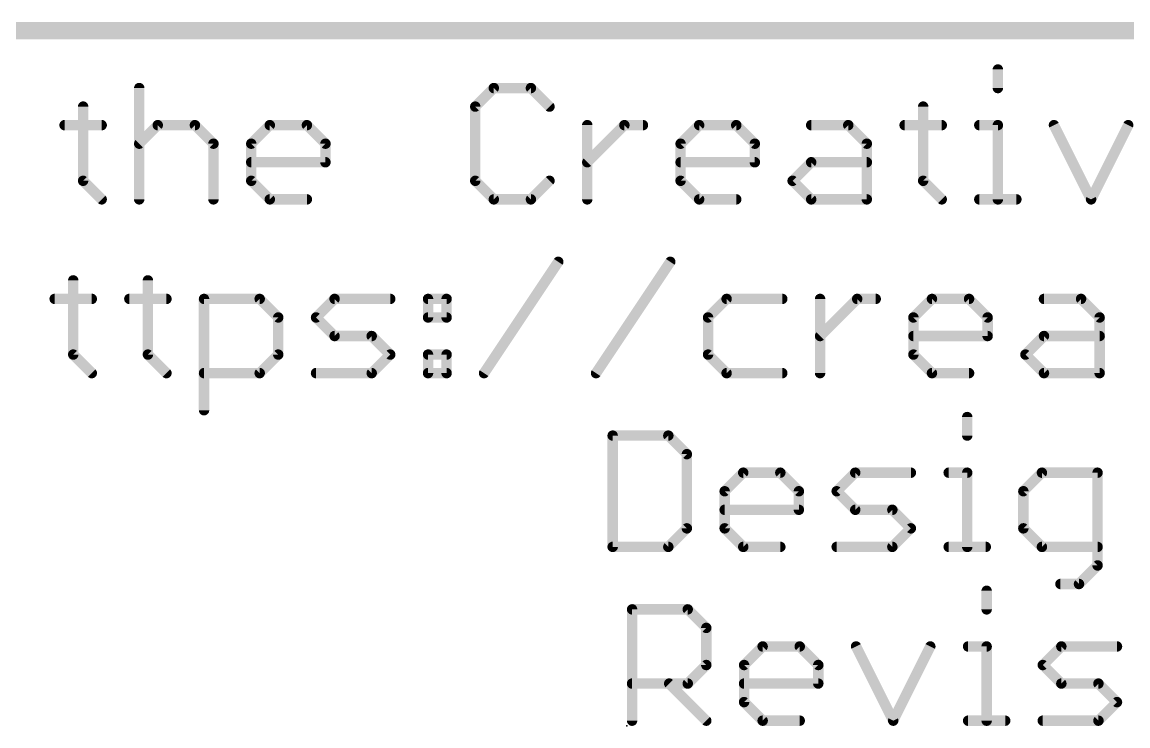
# Model space of a CAD drawing. Extents: x -16 to 95, y -11 to 53.
# Drawn here: x 11.48 to 27.64, y -10.16 to 0.13 of the extents above; entities that cross this region are included whole.
import ezdxf

# ---------------------------------------------------------------- set-up
doc = ezdxf.new("R2010")
doc.units = 0
for name, color, linetype in [('1', 12, 'CONTINUOUS'), ('16', 132, 'CONTINUOUS'), ('20', 53, 'CONTINUOUS'), ('23', 53, 'CONTINUOUS'), ('51', 53, 'CONTINUOUS')]:
    doc.layers.add(name, color=color, linetype=linetype)

msp = doc.modelspace()

# ---------------------------------------------------------------- linework, layer by layer
at = {"layer": '1', "const_width": 0.254}
msp.add_lwpolyline([(0, 0), (59.69, 0)], dxfattribs=at)
at = {"layer": '16', "const_width": 0.254}
msp.add_lwpolyline([(0, 0), (59.69, 0)], dxfattribs=at)
at = {"layer": '20', "const_width": 0.2032}
msp.add_lwpolyline([(57.15, 0), (2.54, 0)], dxfattribs=at)
at = {"layer": '23'}
msp.add_point((20.32, -10.16), dxfattribs=at)
at = {"layer": '51'}
for points, const_width in [([(2.54, 0), (57.15, 0)], 0.254), ([(25.7424, -0.5656), (25.7424, -0.8368)], 0.1524), ([(13.1926, -0.8368), (13.1926, -2.4638)], 0.1524), ([(18.3752, -0.8368), (18.1041, -1.108)], 0.1524), ([(18.9176, -0.8368), (18.3752, -0.8368)], 0.1524), ([(19.1887, -1.108), (18.9176, -0.8368)], 0.1524), ([(12.3723, -1.108), (12.3723, -2.1926)], 0.1524), ([(18.1041, -1.108), (18.1041, -2.1926)], 0.1524), ([(24.651, -1.108), (24.651, -2.1926)], 0.1524), ([(12.1012, -1.3791), (12.6435, -1.3791)], 0.1524), ([(13.1926, -1.6503), (13.4638, -1.3791)], 0.1524), ([(13.4638, -1.3791), (14.0061, -1.3791)], 0.1524), ([(14.0061, -1.3791), (14.2773, -1.6503)], 0.1524), ([(14.8297, -1.6503), (15.1009, -1.3791)], 0.1524), ([(15.1009, -1.3791), (15.6432, -1.3791)], 0.1524), ([(15.6432, -1.3791), (15.9144, -1.6503)], 0.1524), ([(19.7412, -2.4638), (19.7412, -1.3791)], 0.1524), ([(19.7412, -1.9215), (20.2835, -1.3791)], 0.1524), ([(20.2835, -1.3791), (20.5547, -1.3791)], 0.1524), ([(21.1055, -1.6503), (21.3767, -1.3791)], 0.1524), ([(21.3767, -1.3791), (21.919, -1.3791)], 0.1524), ([(21.919, -1.3791), (22.1902, -1.6503)], 0.1524), ([(23.0138, -1.3791), (23.5562, -1.3791)], 0.1524), ([(23.5562, -1.3791), (23.8273, -1.6503)], 0.1524), ([(24.3798, -1.3791), (24.9222, -1.3791)], 0.1524), ([(25.4713, -1.3791), (25.7424, -1.3791)], 0.1524), ([(25.7424, -1.3791), (25.7424, -2.4638)], 0.1524), ([(26.5627, -1.3791), (27.105, -2.4638)], 0.1524), ([(27.105, -2.4638), (27.6474, -1.3791)], 0.1524), ([(14.2773, -1.6503), (14.2773, -2.4638)], 0.1524), ([(14.8297, -2.1926), (14.8297, -1.6503)], 0.1524), ([(15.9144, -1.6503), (15.9144, -1.9215)], 0.1524), ([(21.1055, -2.1926), (21.1055, -1.6503)], 0.1524), ([(22.1902, -1.6503), (22.1902, -1.9215)], 0.1524), ([(23.8273, -1.6503), (23.8273, -2.4638)], 0.1524), ([(15.9144, -1.9215), (14.8297, -1.9215)], 0.1524), ([(22.1902, -1.9215), (21.1055, -1.9215)], 0.1524), ([(22.7427, -2.1926), (23.0138, -1.9215)], 0.1524), ([(23.0138, -1.9215), (23.8273, -1.9215)], 0.1524), ([(12.3723, -2.1926), (12.6435, -2.4638)], 0.1524), ([(15.1009, -2.4638), (14.8297, -2.1926)], 0.1524), ([(18.1041, -2.1926), (18.3752, -2.4638)], 0.1524), ([(18.9176, -2.4638), (19.1887, -2.1926)], 0.1524), ([(21.3767, -2.4638), (21.1055, -2.1926)], 0.1524), ([(23.0138, -2.4638), (22.7427, -2.1926)], 0.1524), ([(24.651, -2.1926), (24.9222, -2.4638)], 0.1524), ([(15.6432, -2.4638), (15.1009, -2.4638)], 0.1524), ([(18.3752, -2.4638), (18.9176, -2.4638)], 0.1524), ([(21.919, -2.4638), (21.3767, -2.4638)], 0.1524), ([(23.8273, -2.4638), (23.0138, -2.4638)], 0.1524), ([(25.4713, -2.4638), (26.0136, -2.4638)], 0.1524), ([(18.2325, -5.0038), (19.3171, -3.3768)], 0.1524), ([(19.8696, -5.0038), (20.9543, -3.3768)], 0.1524), ([(12.2279, -3.648), (12.2279, -4.7326)], 0.1524), ([(13.3193, -3.648), (13.3193, -4.7326)], 0.1524), ([(11.9567, -3.9191), (12.499, -3.9191)], 0.1524), ([(13.0481, -3.9191), (13.5905, -3.9191)], 0.1524), ([(14.1396, -5.5461), (14.1396, -3.9191)], 0.1524), ([(14.1396, -3.9191), (14.9531, -3.9191)], 0.1524), ([(14.9531, -3.9191), (15.2242, -4.1903)], 0.1524), ([(15.7767, -4.1903), (16.0479, -3.9191)], 0.1524), ([(16.0479, -3.9191), (16.8614, -3.9191)], 0.1524), ([(17.4139, -3.9191), (17.6851, -3.9191)], 0.1524), ([(17.4139, -4.1903), (17.4139, -3.9191)], 0.1524), ([(17.6851, -3.9191), (17.6851, -4.1903)], 0.1524), ([(21.7779, -3.9191), (21.5068, -4.1903)], 0.1524), ([(22.5914, -3.9191), (21.7779, -3.9191)], 0.1524), ([(23.1439, -5.0038), (23.1439, -3.9191)], 0.1524), ([(23.1439, -4.4615), (23.6863, -3.9191)], 0.1524), ([(23.6863, -3.9191), (23.9574, -3.9191)], 0.1524), ([(24.5082, -4.1903), (24.7794, -3.9191)], 0.1524), ([(24.7794, -3.9191), (25.3217, -3.9191)], 0.1524), ([(25.3217, -3.9191), (25.5929, -4.1903)], 0.1524), ([(26.4166, -3.9191), (26.9589, -3.9191)], 0.1524), ([(26.9589, -3.9191), (27.23, -4.1903)], 0.1524), ([(15.2242, -4.1903), (15.2242, -4.7326)], 0.1524), ([(16.0479, -4.4615), (15.7767, -4.1903)], 0.1524), ([(17.6851, -4.1903), (17.4139, -4.1903)], 0.1524), ([(21.5068, -4.1903), (21.5068, -4.7326)], 0.1524), ([(24.5082, -4.7326), (24.5082, -4.1903)], 0.1524), ([(25.5929, -4.1903), (25.5929, -4.4615)], 0.1524), ([(27.23, -4.1903), (27.23, -5.0038)], 0.1524), ([(16.5902, -4.4615), (16.0479, -4.4615)], 0.1524), ([(16.8614, -4.7326), (16.5902, -4.4615)], 0.1524), ([(25.5929, -4.4615), (24.5082, -4.4615)], 0.1524), ([(26.1454, -4.7326), (26.4166, -4.4615)], 0.1524), ([(26.4166, -4.4615), (27.23, -4.4615)], 0.1524), ([(12.2279, -4.7326), (12.499, -5.0038)], 0.1524), ([(13.3193, -4.7326), (13.5905, -5.0038)], 0.1524), ([(15.2242, -4.7326), (14.9531, -5.0038)], 0.1524), ([(16.5902, -5.0038), (16.8614, -4.7326)], 0.1524), ([(17.4139, -4.7326), (17.6851, -4.7326)], 0.1524), ([(17.4139, -5.0038), (17.4139, -4.7326)], 0.1524), ([(17.6851, -4.7326), (17.6851, -5.0038)], 0.1524), ([(21.5068, -4.7326), (21.7779, -5.0038)], 0.1524), ([(24.7794, -5.0038), (24.5082, -4.7326)], 0.1524), ([(26.4166, -5.0038), (26.1454, -4.7326)], 0.1524), ([(14.9531, -5.0038), (14.1396, -5.0038)], 0.1524), ([(15.7767, -5.0038), (16.5902, -5.0038)], 0.1524), ([(17.6851, -5.0038), (17.4139, -5.0038)], 0.1524), ([(21.7779, -5.0038), (22.5914, -5.0038)], 0.1524), ([(25.3217, -5.0038), (24.7794, -5.0038)], 0.1524), ([(27.23, -5.0038), (26.4166, -5.0038)], 0.1524), ([(25.295, -5.6456), (25.295, -5.9168)], 0.1524), ([(20.1124, -5.9168), (20.1124, -7.5438)], 0.1524), ([(20.9259, -5.9168), (20.1124, -5.9168)], 0.1524), ([(21.197, -6.188), (20.9259, -5.9168)], 0.1524), ([(21.197, -7.2726), (21.197, -6.188)], 0.1524), ([(21.7495, -6.7303), (22.0207, -6.4591)], 0.1524), ([(22.0207, -6.4591), (22.563, -6.4591)], 0.1524), ([(22.563, -6.4591), (22.8342, -6.7303)], 0.1524), ([(23.3867, -6.7303), (23.6579, -6.4591)], 0.1524), ([(23.6579, -6.4591), (24.4714, -6.4591)], 0.1524), ([(25.0239, -6.4591), (25.295, -6.4591)], 0.1524), ([(25.295, -6.4591), (25.295, -7.5438)], 0.1524), ([(26.3865, -6.4591), (26.1153, -6.7303)], 0.1524), ([(27.2, -6.4591), (26.3865, -6.4591)], 0.1524), ([(27.2, -7.815), (27.2, -6.4591)], 0.1524), ([(21.7495, -7.2726), (21.7495, -6.7303)], 0.1524), ([(22.8342, -6.7303), (22.8342, -7.0015)], 0.1524), ([(23.6579, -7.0015), (23.3867, -6.7303)], 0.1524), ([(26.1153, -6.7303), (26.1153, -7.2726)], 0.1524), ([(22.8342, -7.0015), (21.7495, -7.0015)], 0.1524), ([(24.2002, -7.0015), (23.6579, -7.0015)], 0.1524), ([(24.4714, -7.2726), (24.2002, -7.0015)], 0.1524), ([(20.9259, -7.5438), (21.197, -7.2726)], 0.1524), ([(22.0207, -7.5438), (21.7495, -7.2726)], 0.1524), ([(24.2002, -7.5438), (24.4714, -7.2726)], 0.1524), ([(26.1153, -7.2726), (26.3865, -7.5438)], 0.1524), ([(20.1124, -7.5438), (20.9259, -7.5438)], 0.1524), ([(22.563, -7.5438), (22.0207, -7.5438)], 0.1524), ([(23.3867, -7.5438), (24.2002, -7.5438)], 0.1524), ([(25.0239, -7.5438), (25.5662, -7.5438)], 0.1524), ([(26.3865, -7.5438), (27.2, -7.5438)], 0.1524), ([(26.9288, -8.0861), (27.2, -7.815)], 0.1524), ([(26.6576, -8.0861), (26.9288, -8.0861)], 0.1524), ([(25.5788, -8.1856), (25.5788, -8.4568)], 0.1524), ([(20.3962, -10.0838), (20.3962, -8.4568)], 0.1524), ([(20.3962, -8.4568), (21.2097, -8.4568)], 0.1524), ([(21.2097, -8.4568), (21.4809, -8.728)], 0.1524), ([(21.4809, -8.728), (21.4809, -9.2703)], 0.1524), ([(22.0334, -9.2703), (22.3045, -8.9991)], 0.1524), ([(22.3045, -8.9991), (22.8468, -8.9991)], 0.1524), ([(22.8468, -8.9991), (23.118, -9.2703)], 0.1524), ([(23.6705, -8.9991), (24.2128, -10.0838)], 0.1524), ([(24.2128, -10.0838), (24.7552, -8.9991)], 0.1524), ([(25.3077, -8.9991), (25.5788, -8.9991)], 0.1524), ([(25.5788, -8.9991), (25.5788, -10.0838)], 0.1524), ([(26.3991, -9.2703), (26.6703, -8.9991)], 0.1524), ([(26.6703, -8.9991), (27.4838, -8.9991)], 0.1524), ([(21.4809, -9.2703), (21.2097, -9.5415)], 0.1524), ([(22.0334, -9.8126), (22.0334, -9.2703)], 0.1524), ([(23.118, -9.2703), (23.118, -9.5415)], 0.1524), ([(26.6703, -9.5415), (26.3991, -9.2703)], 0.1524), ([(21.2097, -9.5415), (20.3962, -9.5415)], 0.1524), ([(20.9385, -9.5415), (21.4809, -10.0838)], 0.1524), ([(23.118, -9.5415), (22.0334, -9.5415)], 0.1524), ([(27.2126, -9.5415), (26.6703, -9.5415)], 0.1524), ([(27.4838, -9.8126), (27.2126, -9.5415)], 0.1524), ([(22.3045, -10.0838), (22.0334, -9.8126)], 0.1524), ([(27.2126, -10.0838), (27.4838, -9.8126)], 0.1524), ([(22.8468, -10.0838), (22.3045, -10.0838)], 0.1524), ([(25.3077, -10.0838), (25.85, -10.0838)], 0.1524), ([(26.3991, -10.0838), (27.2126, -10.0838)], 0.1524)]:
    msp.add_lwpolyline(points, dxfattribs=dict(at, const_width=const_width))
at = {"layer": '51', "const_width": 0.0762}
for points in [[(25.7805, -0.5656, 1), (25.7043, -0.5656)], [(13.2307, -0.8368, 1), (13.1545, -0.8368)], [(18.3752, -0.7987, 1), (18.3752, -0.8749)], [(18.4022, -0.8638, 1), (18.3483, -0.8099)], [(18.9445, -0.8099, 1), (18.8906, -0.8638)], [(18.9176, -0.8749, 1), (18.9176, -0.7987)], [(25.7043, -0.8368, 1), (25.7805, -0.8368)], [(12.4104, -1.108, 1), (12.3342, -1.108)], [(18.0771, -1.081, 1), (18.131, -1.1349)], [(18.1422, -1.108, 1), (18.066, -1.108)], [(19.1618, -1.1349, 1), (19.2157, -1.081)], [(24.6891, -1.108, 1), (24.6129, -1.108)], [(12.1012, -1.341, 1), (12.1012, -1.4172)], [(12.6435, -1.4172, 1), (12.6435, -1.341)], [(13.4638, -1.341, 1), (13.4638, -1.4172)], [(13.4907, -1.4061, 1), (13.4368, -1.3522)], [(14.033, -1.3522, 1), (13.9791, -1.4061)], [(14.0061, -1.4172, 1), (14.0061, -1.341)], [(15.1009, -1.341, 1), (15.1009, -1.4172)], [(15.1279, -1.4061, 1), (15.074, -1.3522)], [(15.6702, -1.3522, 1), (15.6163, -1.4061)], [(15.6432, -1.4172, 1), (15.6432, -1.341)], [(19.7793, -1.3791, 1), (19.7031, -1.3791)], [(20.2835, -1.341, 1), (20.2835, -1.4172)], [(20.3105, -1.4061, 1), (20.2566, -1.3522)], [(20.5547, -1.4172, 1), (20.5547, -1.341)], [(21.3767, -1.341, 1), (21.3767, -1.4172)], [(21.4036, -1.4061, 1), (21.3497, -1.3522)], [(21.9459, -1.3522, 1), (21.8921, -1.4061)], [(21.919, -1.4172, 1), (21.919, -1.341)], [(23.0138, -1.341, 1), (23.0138, -1.4172)], [(23.5831, -1.3522, 1), (23.5292, -1.4061)], [(23.5562, -1.4172, 1), (23.5562, -1.341)], [(24.3798, -1.341, 1), (24.3798, -1.4172)], [(24.9222, -1.4172, 1), (24.9222, -1.341)], [(25.4713, -1.341, 1), (25.4713, -1.4172)], [(25.7805, -1.3791, 1), (25.7043, -1.3791)], [(25.7424, -1.4172, 1), (25.7424, -1.341)], [(26.5968, -1.3621, 1), (26.5286, -1.3962)], [(27.6814, -1.3962, 1), (27.6133, -1.3621)], [(13.1656, -1.6234, 1), (13.2195, -1.6772)], [(14.3154, -1.6503, 1), (14.2392, -1.6503)], [(14.2503, -1.6772, 1), (14.3042, -1.6234)], [(14.8678, -1.6503, 1), (14.7916, -1.6503)], [(14.8028, -1.6234, 1), (14.8567, -1.6772)], [(15.9525, -1.6503, 1), (15.8763, -1.6503)], [(15.8875, -1.6772, 1), (15.9413, -1.6234)], [(21.1436, -1.6503, 1), (21.0674, -1.6503)], [(21.0786, -1.6234, 1), (21.1325, -1.6772)], [(22.2283, -1.6503, 1), (22.1521, -1.6503)], [(22.1632, -1.6772, 1), (22.2171, -1.6234)], [(23.8654, -1.6503, 1), (23.7892, -1.6503)], [(23.8004, -1.6772, 1), (23.8543, -1.6234)], [(14.8297, -1.8834, 1), (14.8297, -1.9596)], [(15.8763, -1.9215, 1), (15.9525, -1.9215)], [(15.9144, -1.9596, 1), (15.9144, -1.8834)], [(19.7143, -1.8945, 1), (19.7682, -1.9484)], [(21.1055, -1.8834, 1), (21.1055, -1.9596)], [(22.1521, -1.9215, 1), (22.2283, -1.9215)], [(22.1902, -1.9596, 1), (22.1902, -1.8834)], [(23.0138, -1.8834, 1), (23.0138, -1.9596)], [(23.0408, -1.9484, 1), (22.9869, -1.8945)], [(23.8273, -1.9596, 1), (23.8273, -1.8834)], [(12.3993, -2.1657, 1), (12.3454, -2.2196)], [(12.3342, -2.1926, 1), (12.4104, -2.1926)], [(14.8567, -2.1657, 1), (14.8028, -2.2196)], [(14.7916, -2.1926, 1), (14.8678, -2.1926)], [(18.131, -2.1657, 1), (18.0771, -2.2196)], [(18.066, -2.1926, 1), (18.1422, -2.1926)], [(19.2157, -2.2196, 1), (19.1618, -2.1657)], [(21.1325, -2.1657, 1), (21.0786, -2.2196)], [(21.0674, -2.1926, 1), (21.1436, -2.1926)], [(22.7696, -2.1657, 1), (22.7157, -2.2196)], [(22.7157, -2.1657, 1), (22.7696, -2.2196)], [(24.6779, -2.1657, 1), (24.624, -2.2196)], [(24.6129, -2.1926, 1), (24.6891, -2.1926)], [(12.6165, -2.4907, 1), (12.6704, -2.4369)], [(15.1009, -2.4257, 1), (15.1009, -2.5019)], [(15.074, -2.4907, 1), (15.1279, -2.4369)], [(15.6432, -2.5019, 1), (15.6432, -2.4257)], [(18.3752, -2.4257, 1), (18.3752, -2.5019)], [(18.3483, -2.4907, 1), (18.4022, -2.4369)], [(18.8906, -2.4369, 1), (18.9445, -2.4907)], [(18.9176, -2.5019, 1), (18.9176, -2.4257)], [(21.3767, -2.4257, 1), (21.3767, -2.5019)], [(21.3497, -2.4907, 1), (21.4036, -2.4369)], [(21.919, -2.5019, 1), (21.919, -2.4257)], [(23.0138, -2.4257, 1), (23.0138, -2.5019)], [(22.9869, -2.4907, 1), (23.0408, -2.4369)], [(23.8273, -2.5019, 1), (23.8273, -2.4257)], [(24.8952, -2.4907, 1), (24.9491, -2.4369)], [(25.4713, -2.4257, 1), (25.4713, -2.5019)], [(26.0136, -2.5019, 1), (26.0136, -2.4257)], [(27.071, -2.4468, 1), (27.1391, -2.4808)], [(27.071, -2.4808, 1), (27.1391, -2.4468)], [(13.1545, -2.4638, 1), (13.2307, -2.4638)], [(14.2392, -2.4638, 1), (14.3154, -2.4638)], [(19.7031, -2.4638, 1), (19.7793, -2.4638)], [(23.7892, -2.4638, 1), (23.8654, -2.4638)], [(25.7043, -2.4638, 1), (25.7805, -2.4638)], [(19.3488, -3.3979, 1), (19.2854, -3.3557)], [(20.986, -3.3979, 1), (20.9226, -3.3557)], [(12.266, -3.648, 1), (12.1898, -3.648)], [(13.3574, -3.648, 1), (13.2812, -3.648)], [(11.9567, -3.881, 1), (11.9567, -3.9572)], [(12.499, -3.9572, 1), (12.499, -3.881)], [(13.0481, -3.881, 1), (13.0481, -3.9572)], [(13.5905, -3.9572, 1), (13.5905, -3.881)], [(14.1777, -3.9191, 1), (14.1015, -3.9191)], [(14.1396, -3.881, 1), (14.1396, -3.9572)], [(14.98, -3.8922, 1), (14.9261, -3.9461)], [(14.9531, -3.9572, 1), (14.9531, -3.881)], [(16.0479, -3.881, 1), (16.0479, -3.9572)], [(16.0748, -3.9461, 1), (16.021, -3.8922)], [(16.8614, -3.9572, 1), (16.8614, -3.881)], [(17.4139, -3.881, 1), (17.4139, -3.9572)], [(17.452, -3.9191, 1), (17.3758, -3.9191)], [(17.7232, -3.9191, 1), (17.647, -3.9191)], [(17.6851, -3.9572, 1), (17.6851, -3.881)], [(21.7779, -3.881, 1), (21.7779, -3.9572)], [(21.8049, -3.9461, 1), (21.751, -3.8922)], [(22.5914, -3.9572, 1), (22.5914, -3.881)], [(23.182, -3.9191, 1), (23.1058, -3.9191)], [(23.6863, -3.881, 1), (23.6863, -3.9572)], [(23.7132, -3.9461, 1), (23.6593, -3.8922)], [(23.9574, -3.9572, 1), (23.9574, -3.881)], [(24.7794, -3.881, 1), (24.7794, -3.9572)], [(24.8063, -3.9461, 1), (24.7525, -3.8922)], [(25.3487, -3.8922, 1), (25.2948, -3.9461)], [(25.3217, -3.9572, 1), (25.3217, -3.881)], [(26.4166, -3.881, 1), (26.4166, -3.9572)], [(26.9858, -3.8922, 1), (26.9319, -3.9461)], [(26.9589, -3.9572, 1), (26.9589, -3.881)], [(15.2623, -4.1903, 1), (15.1861, -4.1903)], [(15.1973, -4.2172, 1), (15.2512, -4.1634)], [(15.8037, -4.1634, 1), (15.7498, -4.2172)], [(15.7498, -4.1634, 1), (15.8037, -4.2172)], [(17.4139, -4.1522, 1), (17.4139, -4.2284)], [(17.3758, -4.1903, 1), (17.452, -4.1903)], [(17.647, -4.1903, 1), (17.7232, -4.1903)], [(17.6851, -4.2284, 1), (17.6851, -4.1522)], [(21.5449, -4.1903, 1), (21.4687, -4.1903)], [(21.4798, -4.1634, 1), (21.5337, -4.2172)], [(24.5463, -4.1903, 1), (24.4701, -4.1903)], [(24.4813, -4.1634, 1), (24.5352, -4.2172)], [(25.631, -4.1903, 1), (25.5548, -4.1903)], [(25.5659, -4.2172, 1), (25.6198, -4.1634)], [(27.2681, -4.1903, 1), (27.1919, -4.1903)], [(27.2031, -4.2172, 1), (27.257, -4.1634)], [(16.0479, -4.4234, 1), (16.0479, -4.4996)], [(16.021, -4.4884, 1), (16.0748, -4.4345)], [(16.6172, -4.4345, 1), (16.5633, -4.4884)], [(16.5902, -4.4996, 1), (16.5902, -4.4234)], [(23.117, -4.4345, 1), (23.1709, -4.4884)], [(24.5082, -4.4234, 1), (24.5082, -4.4996)], [(25.5548, -4.4615, 1), (25.631, -4.4615)], [(25.5929, -4.4996, 1), (25.5929, -4.4234)], [(26.4166, -4.4234, 1), (26.4166, -4.4996)], [(26.4435, -4.4884, 1), (26.3896, -4.4345)], [(27.23, -4.4996, 1), (27.23, -4.4234)], [(12.2548, -4.7057, 1), (12.2009, -4.7596)], [(13.3462, -4.7057, 1), (13.2924, -4.7596)], [(15.2512, -4.7596, 1), (15.1973, -4.7057)], [(16.8344, -4.7596, 1), (16.8883, -4.7057)], [(16.8883, -4.7596, 1), (16.8345, -4.7057)], [(17.4139, -4.6945, 1), (17.4139, -4.7707)], [(17.452, -4.7326, 1), (17.3758, -4.7326)], [(17.7232, -4.7326, 1), (17.647, -4.7326)], [(17.6851, -4.7707, 1), (17.6851, -4.6945)], [(21.5337, -4.7057, 1), (21.4798, -4.7596)], [(24.5352, -4.7057, 1), (24.4813, -4.7596)], [(26.1723, -4.7057, 1), (26.1184, -4.7596)], [(26.1184, -4.7057, 1), (26.1723, -4.7596)], [(12.1898, -4.7326, 1), (12.266, -4.7326)], [(13.2812, -4.7326, 1), (13.3574, -4.7326)], [(15.1861, -4.7326, 1), (15.2623, -4.7326)], [(21.4687, -4.7326, 1), (21.5449, -4.7326)], [(24.4701, -4.7326, 1), (24.5463, -4.7326)], [(12.4721, -5.0307, 1), (12.526, -4.9769)], [(13.5635, -5.0307, 1), (13.6174, -4.9769)], [(14.1396, -4.9657, 1), (14.1396, -5.0419)], [(14.9261, -4.9769, 1), (14.98, -5.0307)], [(14.9531, -5.0419, 1), (14.9531, -4.9657)], [(15.7767, -4.9657, 1), (15.7767, -5.0419)], [(16.5633, -4.9769, 1), (16.6172, -5.0307)], [(16.5902, -5.0419, 1), (16.5902, -4.9657)], [(17.4139, -4.9657, 1), (17.4139, -5.0419)], [(17.3758, -5.0038, 1), (17.452, -5.0038)], [(17.647, -5.0038, 1), (17.7232, -5.0038)], [(17.6851, -5.0419, 1), (17.6851, -4.9657)], [(18.2008, -4.9827, 1), (18.2642, -5.0249)], [(19.8379, -4.9827, 1), (19.9013, -5.0249)], [(21.7779, -4.9657, 1), (21.7779, -5.0419)], [(21.751, -5.0307, 1), (21.8049, -4.9769)], [(22.5914, -5.0419, 1), (22.5914, -4.9657)], [(23.1058, -5.0038, 1), (23.182, -5.0038)], [(24.7794, -4.9657, 1), (24.7794, -5.0419)], [(24.7525, -5.0307, 1), (24.8063, -4.9769)], [(25.3217, -5.0419, 1), (25.3217, -4.9657)], [(26.4166, -4.9657, 1), (26.4166, -5.0419)], [(26.3896, -5.0307, 1), (26.4435, -4.9769)], [(27.1919, -5.0038, 1), (27.2681, -5.0038)], [(27.23, -5.0419, 1), (27.23, -4.9657)], [(14.1015, -5.5461, 1), (14.1777, -5.5461)], [(25.3331, -5.6456, 1), (25.2569, -5.6456)], [(20.1505, -5.9168, 1), (20.0743, -5.9168)], [(20.1124, -5.8787, 1), (20.1124, -5.9549)], [(20.9528, -5.8899, 1), (20.8989, -5.9438)], [(20.9259, -5.9549, 1), (20.9259, -5.8787)], [(25.2569, -5.9168, 1), (25.3331, -5.9168)], [(21.2351, -6.188, 1), (21.1589, -6.188)], [(21.1701, -6.2149, 1), (21.224, -6.161)], [(22.0207, -6.421, 1), (22.0207, -6.4972)], [(22.0476, -6.4861, 1), (21.9938, -6.4322)], [(22.59, -6.4322, 1), (22.5361, -6.4861)], [(22.563, -6.4972, 1), (22.563, -6.421)], [(23.6579, -6.421, 1), (23.6579, -6.4972)], [(23.6848, -6.4861, 1), (23.6309, -6.4322)], [(24.4714, -6.4972, 1), (24.4714, -6.421)], [(25.0239, -6.421, 1), (25.0239, -6.4972)], [(25.3331, -6.4591, 1), (25.2569, -6.4591)], [(25.295, -6.4972, 1), (25.295, -6.421)], [(26.3865, -6.421, 1), (26.3865, -6.4972)], [(26.4134, -6.4861, 1), (26.3595, -6.4322)], [(27.2381, -6.4591, 1), (27.1619, -6.4591)], [(27.2, -6.4972, 1), (27.2, -6.421)], [(21.7876, -6.7303, 1), (21.7114, -6.7303)], [(21.7226, -6.7034, 1), (21.7765, -6.7572)], [(22.8723, -6.7303, 1), (22.7961, -6.7303)], [(22.8073, -6.7572, 1), (22.8611, -6.7034)], [(23.4136, -6.7034, 1), (23.3598, -6.7572)], [(23.3598, -6.7034, 1), (23.4136, -6.7572)], [(26.1534, -6.7303, 1), (26.0772, -6.7303)], [(26.0884, -6.7034, 1), (26.1422, -6.7572)], [(21.7495, -6.9634, 1), (21.7495, -7.0396)], [(22.8342, -7.0396, 1), (22.8342, -6.9634)], [(23.6579, -6.9634, 1), (23.6579, -7.0396)], [(23.6309, -7.0284, 1), (23.6848, -6.9745)], [(24.2271, -6.9745, 1), (24.1733, -7.0284)], [(24.2002, -7.0396, 1), (24.2002, -6.9634)], [(22.7961, -7.0015, 1), (22.8723, -7.0015)], [(21.1589, -7.2726, 1), (21.2351, -7.2726)], [(21.224, -7.2996, 1), (21.1701, -7.2457)], [(21.7765, -7.2457, 1), (21.7226, -7.2996)], [(21.7114, -7.2726, 1), (21.7876, -7.2726)], [(24.4983, -7.2996, 1), (24.4444, -7.2457)], [(24.4444, -7.2996, 1), (24.4983, -7.2457)], [(26.1422, -7.2457, 1), (26.0884, -7.2996)], [(26.0772, -7.2726, 1), (26.1534, -7.2726)], [(20.1124, -7.5057, 1), (20.1124, -7.5819)], [(20.0743, -7.5438, 1), (20.1505, -7.5438)], [(20.8989, -7.5169, 1), (20.9528, -7.5707)], [(20.9259, -7.5819, 1), (20.9259, -7.5057)], [(22.0207, -7.5057, 1), (22.0207, -7.5819)], [(21.9938, -7.5707, 1), (22.0476, -7.5169)], [(22.563, -7.5819, 1), (22.563, -7.5057)], [(23.3867, -7.5057, 1), (23.3867, -7.5819)], [(24.1733, -7.5169, 1), (24.2271, -7.5707)], [(24.2002, -7.5819, 1), (24.2002, -7.5057)], [(25.0239, -7.5057, 1), (25.0239, -7.5819)], [(25.2569, -7.5438, 1), (25.3331, -7.5438)], [(25.5662, -7.5819, 1), (25.5662, -7.5057)], [(26.3865, -7.5057, 1), (26.3865, -7.5819)], [(26.3595, -7.5707, 1), (26.4134, -7.5169)], [(27.2, -7.5819, 1), (27.2, -7.5057)], [(27.2269, -7.8419, 1), (27.173, -7.788)], [(27.1619, -7.815, 1), (27.2381, -7.815)], [(26.6576, -8.048, 1), (26.6576, -8.1242)], [(26.9018, -8.0592, 1), (26.9557, -8.1131)], [(26.9288, -8.1242, 1), (26.9288, -8.048)], [(25.6169, -8.1856, 1), (25.5407, -8.1856)], [(20.4343, -8.4568, 1), (20.3581, -8.4568)], [(20.3962, -8.4187, 1), (20.3962, -8.4949)], [(21.2366, -8.4299, 1), (21.1828, -8.4838)], [(21.2097, -8.4949, 1), (21.2097, -8.4187)], [(25.5407, -8.4568, 1), (25.6169, -8.4568)], [(21.519, -8.728, 1), (21.4428, -8.728)], [(21.4539, -8.7549, 1), (21.5078, -8.701)], [(22.3045, -8.961, 1), (22.3045, -9.0372)], [(22.3315, -9.0261, 1), (22.2776, -8.9722)], [(22.8738, -8.9722, 1), (22.8199, -9.0261)], [(22.8468, -9.0372, 1), (22.8468, -8.961)], [(23.7046, -8.9821, 1), (23.6364, -9.0162)], [(24.7892, -9.0162, 1), (24.7211, -8.9821)], [(25.3077, -8.961, 1), (25.3077, -9.0372)], [(25.6169, -8.9991, 1), (25.5407, -8.9991)], [(25.5788, -9.0372, 1), (25.5788, -8.961)], [(26.6703, -8.961, 1), (26.6703, -9.0372)], [(26.6972, -9.0261, 1), (26.6433, -8.9722)], [(27.4838, -9.0372, 1), (27.4838, -8.961)], [(21.5078, -9.2972, 1), (21.4539, -9.2434)], [(22.0715, -9.2703, 1), (21.9953, -9.2703)], [(22.0064, -9.2434, 1), (22.0603, -9.2972)], [(23.1561, -9.2703, 1), (23.0799, -9.2703)], [(23.0911, -9.2972, 1), (23.145, -9.2434)], [(26.426, -9.2434, 1), (26.3722, -9.2972)], [(26.3722, -9.2434, 1), (26.426, -9.2972)], [(21.4428, -9.2703, 1), (21.519, -9.2703)], [(20.3962, -9.5034, 1), (20.3962, -9.5796)], [(20.9655, -9.5145, 1), (20.9116, -9.5684)], [(21.1828, -9.5145, 1), (21.2366, -9.5684)], [(21.2097, -9.5796, 1), (21.2097, -9.5034)], [(22.0334, -9.5034, 1), (22.0334, -9.5796)], [(23.0799, -9.5415, 1), (23.1561, -9.5415)], [(23.118, -9.5796, 1), (23.118, -9.5034)], [(26.6703, -9.5034, 1), (26.6703, -9.5796)], [(26.6433, -9.5684, 1), (26.6972, -9.5145)], [(27.2395, -9.5145, 1), (27.1857, -9.5684)], [(27.2126, -9.5796, 1), (27.2126, -9.5034)], [(22.0603, -9.7857, 1), (22.0064, -9.8396)], [(21.9953, -9.8126, 1), (22.0715, -9.8126)], [(27.5107, -9.8396, 1), (27.4568, -9.7857)], [(27.4568, -9.8396, 1), (27.5107, -9.7857)], [(21.4539, -10.1107, 1), (21.5078, -10.0569)], [(22.3045, -10.0457, 1), (22.3045, -10.1219)], [(22.2776, -10.1107, 1), (22.3315, -10.0569)], [(22.8468, -10.1219, 1), (22.8468, -10.0457)], [(25.3077, -10.0457, 1), (25.3077, -10.1219)], [(25.85, -10.1219, 1), (25.85, -10.0457)], [(26.3991, -10.0457, 1), (26.3991, -10.1219)], [(27.1857, -10.0569, 1), (27.2395, -10.1107)], [(27.2126, -10.1219, 1), (27.2126, -10.0457)], [(20.3581, -10.0838, 1), (20.4343, -10.0838)], [(24.1788, -10.0668, 1), (24.2469, -10.1008)], [(24.1788, -10.1008, 1), (24.2469, -10.0668)], [(25.5407, -10.0838, 1), (25.6169, -10.0838)]]:
    msp.add_lwpolyline(points, format="xyb", dxfattribs=at)

doc.saveas('drawing.dxf')
